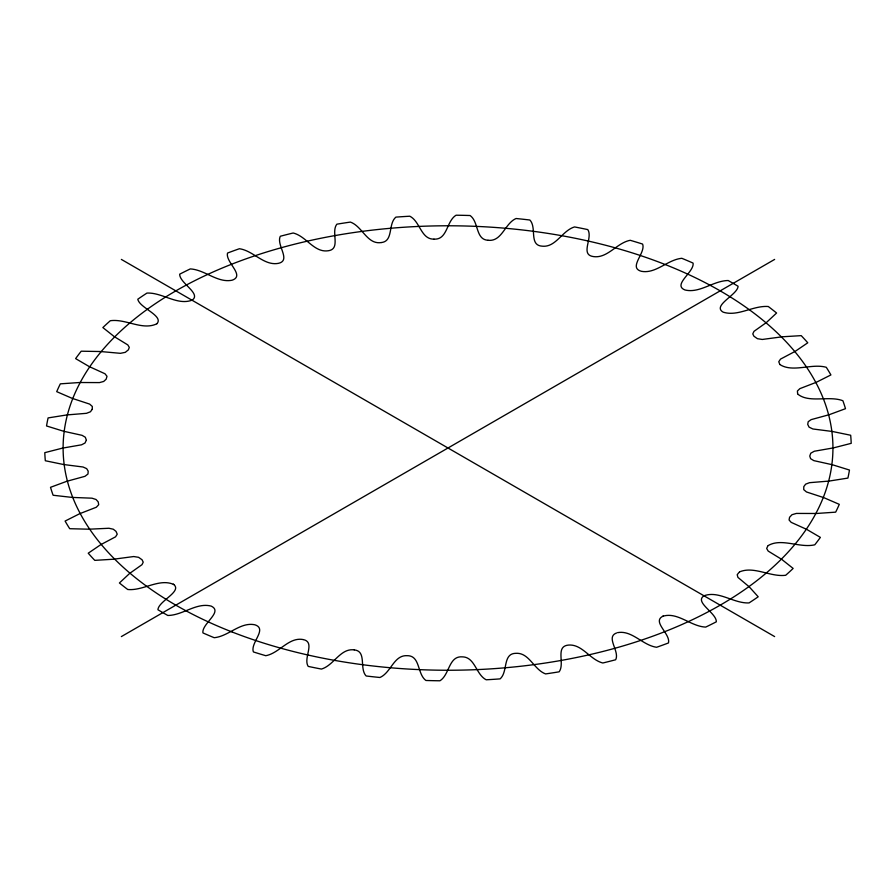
<?xml version="1.0" encoding="UTF-8"?>
<svg xmlns="http://www.w3.org/2000/svg" width="896" height="896" viewBox="0 0 896 896"><rect width="100%" height="100%" fill="white"/><g stroke="black" fill="none" stroke-linecap="round" stroke-linejoin="round"><path stroke-width="1.34" d="M86.24 439.858L85.322 437.248L82.074 435.333L63.627 431.256L46.536 425.958A403.278 232.837 0 0 1 48.104 417.917L66.808 414.938L86.498 413.314L90.451 411.768L92.221 409.304M86.206 440.429L85.019 443.005L81.581 444.808L62.53 448.112L44.8 452.659A403.278 232.837 0 0 0 45.326 460.746L63.594 464.52L83.026 466.995L86.677 468.642L88.189 471.162L87.987 473.995L84.963 476.325L66.864 481.275L50.512 487.312A403.278 232.837 0 0 0 53.11 495.253L72.15 497.414L91.997 498.187L96.04 499.498L98.19 501.861L98.717 504.683L96.331 507.237L79.71 513.699L65.094 521.069A403.278 232.837 0 0 0 69.72 528.707L89.107 529.2L108.931 528.259L113.266 529.211L115.998 531.362L117.242 534.184L115.55 536.838L100.789 544.656L88.234 553.202A403.278 232.837 0 0 0 94.774 560.358L113.534 559.227L133.728 556.539L138.578 557.312L142.061 559.765L143.226 562.173L141.994 564.67L129.618 573.462L119.414 582.982A403.278 232.837 0 0 0 127.725 589.49C143.181 591.058 159.253 577.875 173.869 584.528M92.254 409.226L92.322 406.47L89.645 404.096L72.24 398.373L56.706 391.653A403.278 232.837 0 0 1 60.334 383.846L79.598 382.514L99.49 382.592L103.69 381.461L106.142 379.198L107.016 376.32L104.978 373.755L89.253 366.587L75.622 358.613A403.278 232.837 0 0 1 81.222 351.198L100.621 351.534L120.411 353.326L125.294 352.341L128.386 349.821L129.304 347.379L127.826 344.926L114.274 336.627L102.861 327.566A403.278 232.837 0 0 1 110.309 320.723C125.731 318.517 142.408 330.77 156.789 323.814M767.816 545.955L766.674 548.464L768.174 551.074L781.726 559.373L793.139 568.434A403.278 232.837 0 0 1 785.691 575.277C770.347 577.259 754.13 565.802 739.637 571.85M768.152 545.597C781.525 537.667 799.803 548.352 814.778 544.802A403.278 232.837 0 0 0 820.378 537.387L806.747 529.413L791.202 522.368L789.074 519.994L789.578 517.272L791.997 514.707L796.365 513.43L816.402 513.486L835.666 512.154A403.278 232.837 0 0 0 839.294 504.347L823.76 497.627L806.467 491.96L803.723 489.608L803.802 486.618L805.638 484.165L809.502 482.686L829.192 481.062L847.896 478.083A403.278 232.837 0 0 0 849.464 470.042L832.373 464.744L813.803 460.622L810.611 458.685L809.771 456.064L810.768 453.208L814.296 451.237L833.47 447.888L851.2 443.341A403.278 232.837 0 0 0 850.674 435.254L832.406 431.48L812.851 428.971L809.088 427.157L807.71 424.357L808.214 421.702L811.149 419.63L829.136 414.725L845.488 408.688A403.278 232.837 0 0 0 842.89 400.747C829.147 395.371 809.088 403.413 797.81 394.139M156.878 323.747C164.27 315.885 139.294 307.787 137.805 299.219A403.278 232.837 0 0 1 146.944 293.082C162.254 292.286 177.318 305.85 192.102 300.138M739.211 572.186L737.195 574.683L737.934 577.394L749.246 586.846L758.195 596.781A403.278 232.837 0 0 1 749.056 602.918C733.768 603.669 718.771 590.274 703.998 595.795M192.405 299.97C201.342 293.474 179.435 283.002 179.682 274.187A403.278 232.837 0 0 1 190.288 268.912C204.893 269.718 217.493 283.214 232.098 280.213C245.594 275.666 225.098 262.125 227.539 253.042A403.278 232.837 0 0 1 239.4 248.73C253.333 250.678 263.827 265.91 278.197 263.39C291.782 260.59 275.878 244.877 280.336 236.242A403.278 232.837 0 0 1 293.171 233.005C306.163 236.085 313.992 252.739 328.026 250.79C341.309 249.189 330.602 232.098 336.874 224.179A403.278 232.837 0 0 1 350.403 222.085C362.376 226.318 367.08 244.653 381.114 242.581M121.363 636.586L774.637 259.414M704.402 595.571C693.302 601.832 716.755 612.954 716.318 621.813A403.278 232.837 0 0 1 705.712 627.088C690.805 626.55 677.611 611.576 662.76 616.269M663.219 616.078C651.314 621.499 670.813 633.752 668.461 642.958A403.278 232.837 0 0 1 656.6 647.27C642.645 645.333 632.061 629.978 617.669 632.643M616.661 632.946C605.203 637 619.998 651.179 615.664 659.758A403.278 232.837 0 0 1 602.829 662.995C590.072 659.814 582.378 644.168 568.781 645.053C554.702 646.072 565.242 663.611 559.126 671.821A403.278 232.837 0 0 1 545.597 673.915C533.882 669.682 529.256 652.422 515.872 653.318C502.398 653.442 508.178 671.866 500.102 678.877A403.278 232.837 0 0 1 486.192 679.784C475.877 674.542 475.037 656.869 462.246 656.858C448.582 655.85 449.658 674.778 439.925 680.781A403.278 232.837 0 0 1 425.925 680.478C416.998 674.016 420.459 655.39 407.042 655.682C393.781 654.954 391.014 672.75 379.915 677.488A403.278 232.837 0 0 1 366.15 675.987C359.05 668.55 367.013 651.269 354.301 649.902M381.248 242.558C393.691 241.349 387.834 223.877 395.898 217.123A403.278 232.837 0 0 1 409.808 216.216C420.19 221.424 420.93 239.344 433.888 239.142M434.034 239.131C447.619 239.96 446.298 221.099 456.075 215.219A403.278 232.837 0 0 1 470.075 215.522C478.946 221.76 475.373 239.579 487.973 240.262M488.107 240.262C501.973 241.942 504.795 223.306 516.085 218.512A403.278 232.837 0 0 1 529.85 220.013C537.051 227.461 528.73 245.302 542.114 246.165C555.901 247.71 562.162 230.563 574.56 226.934A403.278 232.837 0 0 1 587.787 229.6C593.242 237.922 579.667 254.688 593.432 256.581C607.578 258.642 616.773 242.816 630.224 240.296A403.278 232.837 0 0 1 642.6 244.07C646.05 252.997 627.749 267.725 641.458 271.32C655.939 273.986 667.531 259.683 681.8 258.294A403.278 232.837 0 0 1 693.078 263.088C694.557 272.014 672.067 284.838 685.014 289.99C699.731 293.552 713.283 280.706 728.168 280.526A403.278 232.837 0 0 1 738.069 286.25C737.822 294.739 711.738 305.614 723.162 312.155C737.856 316.893 753.043 305.368 768.275 306.51A403.278 232.837 0 0 1 776.586 313.018L766.382 322.538L754.006 331.33L752.774 333.906L753.939 336.235L757.422 338.688L762.272 339.461L782.466 336.773L801.226 335.642A403.278 232.837 0 0 1 807.766 342.798L795.211 351.344L780.539 359.094L778.758 361.726L779.834 364.414M354.155 649.88C340.29 648.066 333.883 665.403 321.44 669.066A403.278 232.837 0 0 1 308.213 666.4C302.848 658.179 315.851 642.174 303.229 639.576M303.094 639.542C288.747 636.854 279.362 653.218 265.776 655.704A403.278 232.837 0 0 1 253.4 651.93C249.984 642.97 267.859 628.914 254.901 624.803C240.318 621.667 228.558 636.373 214.2 637.706A403.278 232.837 0 0 1 202.922 632.912C201.555 623.728 223.507 611.834 211.198 606.11C196.459 602.202 182.773 615.362 167.832 615.474A403.278 232.837 0 0 1 157.931 609.75C158.346 600.992 183.266 591.282 173.309 584.158M121.363 259.414L774.637 636.586M780.002 364.638C792.96 372.848 811.574 363.149 826.28 367.293A403.278 232.837 0 0 1 830.906 374.931L816.29 382.301L799.87 388.64L797.406 390.992L797.63 393.747M232.288 632.061A384.91 222.23 0 0 0 831.958 463.859A384.91 222.23 0 0 0 279.821 248.125A384.91 222.23 0 0 0 232.288 632.061"/></g></svg>
